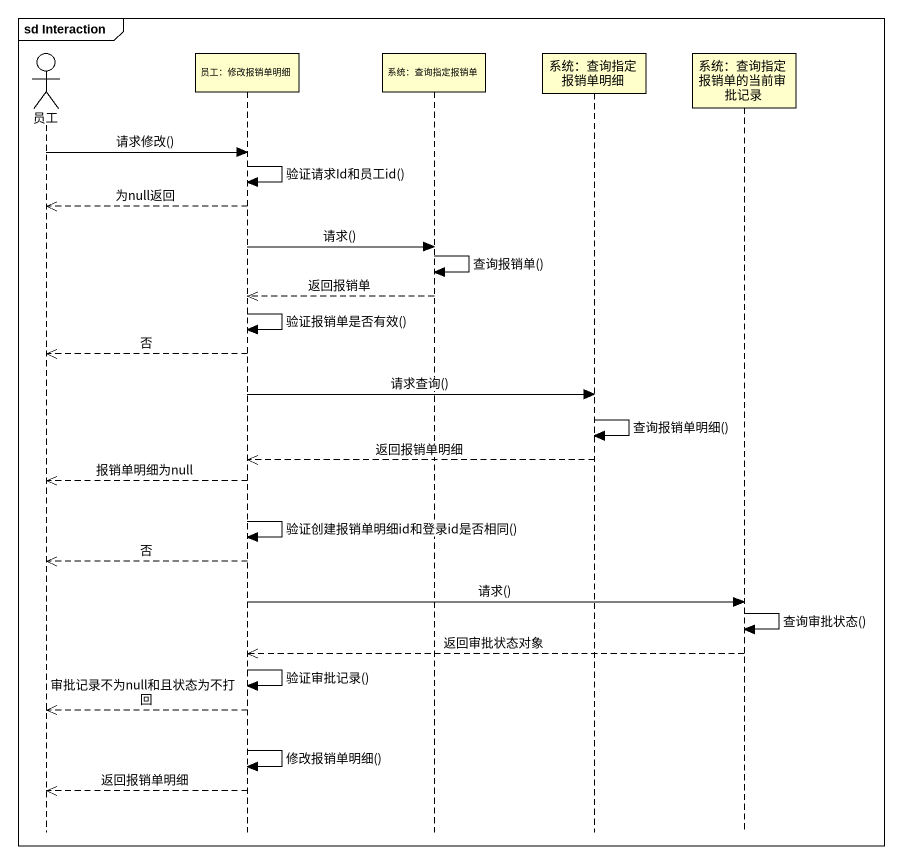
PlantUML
@startuml
mainframe sd Interaction
hide footbox
actor 员工
participant "员工：修改报销单明细" as 员工_修改报销单明细
participant "系统：查询指定报销单" as 系统_查询指定报销单
participant "系统：查询指定报销单明细" as 系统_查询指定报销单明细
participant "系统：查询指定报销单的当前审批记录" as 系统_查询指定报销单的当前审批记录

员工 -> 员工_修改报销单明细 : 请求修改()
员工_修改报销单明细 -> 员工_修改报销单明细 : 验证请求Id和员工id()
员工_修改报销单明细 -->> 员工 : 为null返回
员工_修改报销单明细 -> 系统_查询指定报销单 : 请求()
系统_查询指定报销单 -> 系统_查询指定报销单 : 查询报销单()
系统_查询指定报销单 -->> 员工_修改报销单明细 : 返回报销单
员工_修改报销单明细 -> 员工_修改报销单明细 : 验证报销单是否有效()
员工_修改报销单明细 -->> 员工 : 否
员工_修改报销单明细 -> 系统_查询指定报销单明细 : 请求查询()
系统_查询指定报销单明细 -> 系统_查询指定报销单明细 : 查询报销单明细()
系统_查询指定报销单明细 -->> 员工_修改报销单明细 : 返回报销单明细
员工_修改报销单明细 -->> 员工 : 报销单明细为null
员工_修改报销单明细 -> 员工_修改报销单明细 : 验证创建报销单明细id和登录id是否相同()
员工_修改报销单明细 -->> 员工 : 否
员工_修改报销单明细 -> 系统_查询指定报销单的当前审批记录 : 请求()
系统_查询指定报销单的当前审批记录 -> 系统_查询指定报销单的当前审批记录 : 查询审批状态()
系统_查询指定报销单的当前审批记录 -->> 员工_修改报销单明细 : 返回审批状态对象
员工_修改报销单明细 -> 员工_修改报销单明细 : 验证审批记录()
员工_修改报销单明细 -->> 员工 : 审批记录不为null和且状态为不打回
员工_修改报销单明细 -> 员工_修改报销单明细 : 修改报销单明细()
员工_修改报销单明细 -->> 员工 : 返回报销单明细
@enduml
